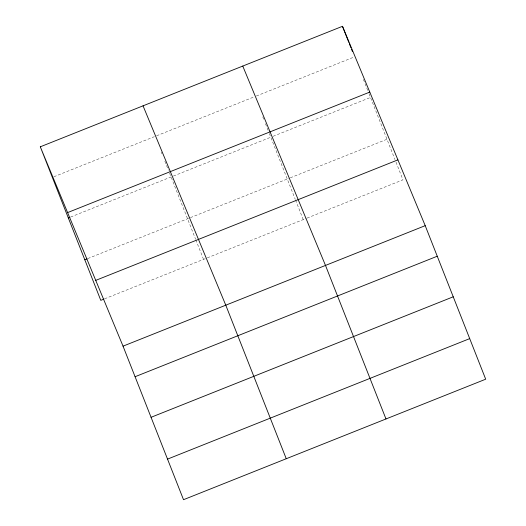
<?xml version="1.0" encoding="UTF-8"?>
<svg xmlns="http://www.w3.org/2000/svg" width="526" height="526" viewBox="0 0 526 526"><rect width="100%" height="100%" fill="white"/><g stroke="black" fill="none" stroke-linecap="round" stroke-linejoin="round"><path stroke-width="0.39" stroke-dasharray="2.63 1.97" d="M53.869 176.756L154.322 136.694M156.603 135.787L254.801 96.626M256.326 96.021L353.761 57.163M70.615 217.034L171.068 176.973M173.356 176.065L270.791 137.207M273.073 136.3L370.508 97.441M87.842 258.542L289.543 178.11M290.306 177.808L386.978 139.258M104.589 298.821L206.573 258.154M207.329 257.852L306.29 218.389M307.053 218.086L402.962 179.839L395.269 160.298M363.4 79.406L368.733 92.938M369.028 93.687L394.967 159.549M262.796 116.917L263.684 119.172M265.459 123.682L268.122 130.448M269.305 133.453L295.25 199.315M295.546 200.064L303.246 219.605M161.298 152.172L161.896 153.677M164.855 161.193L168.405 170.214M169.589 173.218L195.534 239.08M195.83 239.83L203.529 259.371"/><path stroke-width="0.79" d="M40.305 146.8L342.485 26.3L425.212 225.661L485.695 379.2L183.515 499.7L123.038 346.161L40.305 146.8L100.788 300.339L103.832 299.13M67.604 212.589L369.785 92.089M68.327 217.948L69.853 217.337M84.798 259.759L87.086 258.845M95.739 280.371L397.912 159.871M123.038 346.161L425.212 225.661M135.077 376.721L437.251 256.221M151.061 417.302L453.241 296.802M167.531 459.119L469.711 338.619M242.762 66.066L325.495 265.426L385.979 418.966M143.046 105.831L225.779 305.192L286.256 458.731M342.485 26.3L348.804 42.343M349.402 43.875L350.908 47.695M351.513 49.22L352.413 51.515"/></g></svg>
